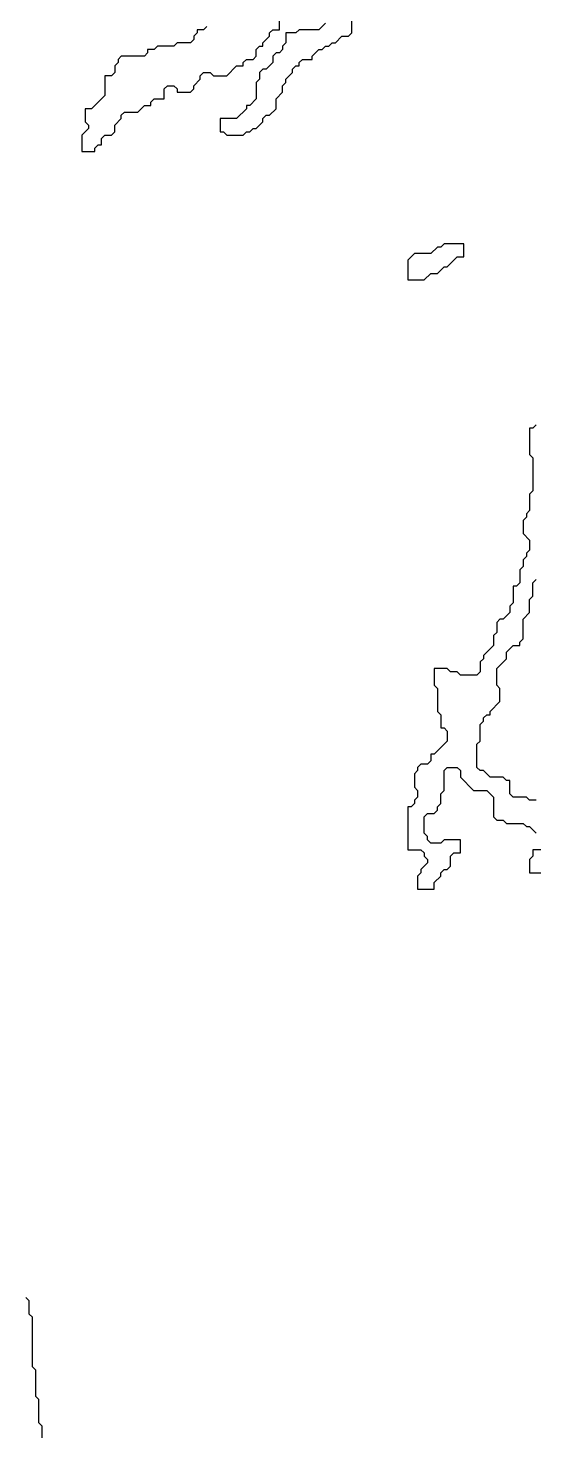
# Model space of a CAD drawing. Header units: metres. Extents: x 0 to 500, y 0 to 703.
# Drawn here: x 279.5 to 298.7, y 580.2 to 633.4 of the extents above; entities that cross this region are included whole.
import ezdxf

# ---------------------------------------------------------------- set-up
doc = ezdxf.new("R2010")
doc.units = ezdxf.units.M

msp = doc.modelspace()

# ---------------------------------------------------------------- linework, layer by layer
for points in [[(286.25, 633.5), (286.125, 633.375), (285.875, 633.375), (285.875, 633.25), (285.75, 633.125), (285.75, 633), (285.625, 632.875), (285.125, 632.875), (285, 632.75), (284.375, 632.75), (284.25, 632.625), (284, 632.625), (284, 632.5), (283.875, 632.375), (283, 632.375), (282.875, 632.25), (282.875, 632.125), (282.75, 632), (282.75, 631.75), (282.625, 631.625), (282.375, 631.625), (282.375, 630.875), (281.875, 630.375), (281.625, 630.375), (281.625, 629.875), (281.75, 629.75), (281.75, 629.625), (281.5, 629.375), (281.5, 628.75), (282, 628.75), (282, 628.875), (282.125, 629), (282.25, 629), (282.25, 629.25), (282.375, 629.375), (282.625, 629.375), (282.75, 629.5), (282.75, 629.75), (283, 630), (283, 630.125), (283.125, 630.25), (283.625, 630.25), (283.875, 630.5), (284.125, 630.5), (284.125, 630.625), (284.25, 630.75), (284.625, 630.75), (284.625, 631.125), (284.75, 631.25), (285, 631.25), (285.125, 631.125), (285.125, 631), (285.625, 631), (285.75, 631.125), (285.75, 631.25), (286, 631.5), (286, 631.625), (286.125, 631.75), (286.375, 631.75), (286.5, 631.625), (287, 631.625), (287.375, 632), (287.625, 632), (287.625, 632.125), (287.75, 632.25), (288, 632.25), (288.125, 632.375), (288.125, 632.625), (288.25, 632.75), (288.375, 632.75), (288.375, 632.875), (288.625, 633.125), (288.625, 633.25), (288.75, 633.375), (289, 633.375), (289, 634.125)], [(290.75, 633.625), (290.5, 633.375), (289.75, 633.375), (289.625, 633.25), (289.25, 633.25), (289.25, 632.875), (289.125, 632.75), (289.125, 632.625), (289, 632.5), (288.875, 632.5), (288.75, 632.375), (288.75, 632.125), (288.5, 631.875), (288.375, 631.875), (288.25, 631.75), (288.25, 631.5), (288.125, 631.375), (288.125, 630.75), (287.875, 630.5), (287.75, 630.5), (287.75, 630.375), (287.375, 630), (286.75, 630), (286.75, 629.5), (286.875, 629.5), (287, 629.375), (287.625, 629.375), (287.75, 629.5), (287.875, 629.5), (288, 629.625), (288.125, 629.625), (288.375, 629.875), (288.375, 630), (288.5, 630.125), (288.625, 630.125), (288.875, 630.375), (288.875, 630.75), (289.125, 631), (289.125, 631.25), (289.25, 631.375), (289.25, 631.5), (289.5, 631.75), (289.5, 631.875), (289.625, 632), (289.75, 632), (289.75, 632.125), (289.875, 632.25), (290.25, 632.25), (290.25, 632.375), (290.5, 632.625), (290.625, 632.625), (290.75, 632.75), (290.875, 632.75), (291, 632.875), (291.125, 632.875), (291.375, 633.125), (291.625, 633.125), (291.75, 633.25), (291.75, 633.75)], [(298.75, 618.375), (298.625, 618.25), (298.5, 618.25), (298.5, 617.25), (298.625, 617.125), (298.625, 615.875), (298.5, 615.75), (298.5, 615.125), (298.375, 615), (298.375, 614.875), (298.25, 614.75), (298.25, 614.25), (298.5, 614), (298.5, 613.625), (298.375, 613.5), (298.375, 613.375), (298.25, 613.25), (298.25, 613), (298.125, 612.875), (298.125, 612.375), (298, 612.25), (297.875, 612.25), (297.875, 611.625), (297.75, 611.5), (297.75, 611.25), (297.5, 611), (297.375, 611), (297.25, 610.875), (297.25, 610.5), (297.125, 610.375), (297.125, 610), (296.75, 609.625), (296.75, 609.5), (296.625, 609.375), (296.625, 609), (296.5, 608.875), (295.875, 608.875), (295.75, 609), (295.5, 609), (295.375, 609.125), (294.875, 609.125), (294.875, 608.5), (295, 608.375), (295, 607.5), (295.125, 607.375), (295.125, 606.875), (295.25, 606.875), (295.375, 606.75), (295.375, 606.375), (294.875, 605.875), (294.75, 605.875), (294.75, 605.625), (294.625, 605.5), (294.375, 605.5), (294.25, 605.375), (294.25, 605.25), (294.125, 605.125), (294.125, 604.625), (294.25, 604.5), (294.25, 604.25), (294.125, 604.125), (294.125, 604), (294, 603.875), (293.875, 603.875), (293.875, 602.25), (294.375, 602.25), (294.5, 602.125), (294.5, 602), (294.625, 601.875), (294.625, 601.75), (294.375, 601.5), (294.375, 601.375), (294.25, 601.25), (294.25, 600.75), (294.875, 600.75), (294.875, 601), (295.125, 601.25), (295.125, 601.375), (295.25, 601.5), (295.375, 601.5), (295.5, 601.625), (295.5, 602), (295.625, 602.125), (295.875, 602.125), (295.875, 602.625), (295.25, 602.625), (295.125, 602.5), (294.75, 602.5), (294.625, 602.625), (294.625, 602.75), (294.5, 602.875), (294.5, 603.5), (294.625, 603.625), (294.875, 603.625), (295, 603.75), (295, 603.875), (295.125, 604), (295.125, 604.375), (295.25, 604.5), (295.25, 605.25), (295.375, 605.375), (295.75, 605.375), (295.875, 605.25), (295.875, 605), (296.375, 604.5), (296.875, 604.5), (297.125, 604.25), (297.125, 603.5), (297.25, 603.375), (297.5, 603.375), (297.625, 603.25), (298.25, 603.25), (298.375, 603.125), (298.5, 603.125), (298.75, 602.875)], [(298.75, 604.125), (298.5, 604.125), (298.375, 604.25), (297.875, 604.25), (297.75, 604.375), (297.75, 604.875), (297.625, 604.875), (297.5, 605), (297, 605), (296.75, 605.25), (296.625, 605.25), (296.5, 605.375), (296.5, 606.25), (296.625, 606.375), (296.625, 607), (296.75, 607.125), (296.75, 607.25), (296.875, 607.375), (297, 607.375), (297, 607.5), (297.375, 607.875), (297.375, 608.375), (297.25, 608.5), (297.25, 609.125), (297.625, 609.5), (297.625, 609.75), (297.875, 610), (298.125, 610), (298.125, 610.125), (298.25, 610.25), (298.25, 611), (298.5, 611.25), (298.5, 611.75), (298.625, 611.875), (298.625, 612.375), (298.75, 612.5)], [(299, 602.25), (298.625, 602.25), (298.625, 602), (298.5, 601.875), (298.5, 601.375), (299.375, 601.375)], [(280, 575.75), (280, 580.375), (279.875, 580.5), (279.875, 581.375), (279.75, 581.5), (279.75, 582.5), (279.625, 582.625), (279.625, 584.5), (279.5, 584.625), (279.5, 585.125), (279.375, 585.25)]]:
    msp.add_lwpolyline(points)
msp.add_lwpolyline([(295.25, 625.25), (295.125, 625.125), (295, 625.125), (294.75, 624.875), (294.125, 624.875), (293.875, 624.625), (293.875, 623.875), (294.5, 623.875), (294.75, 624.125), (295, 624.125), (295.25, 624.375), (295.375, 624.375), (295.75, 624.75), (296, 624.75), (296, 625.25)], close=True)

doc.saveas('drawing.dxf')
